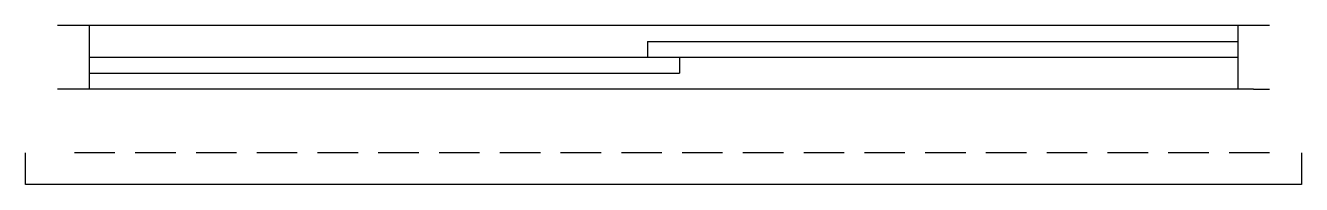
# Model space of a CAD drawing. Header units: millimetres. Extents: x 3512 to 3712, y 1106 to 1131.
import ezdxf

# ---------------------------------------------------------------- set-up
doc = ezdxf.new("R2010")
doc.units = ezdxf.units.MM
doc.linetypes.add('DASHED2', pattern=[9.525, 6.35, -3.175])

msp = doc.modelspace()

# ---------------------------------------------------------------- linework, layer by layer
for p, q in [((3707.11, 1131.33), (3517.11, 1131.33)), ((3522.11, 1131.33), (3522.11, 1121.33)), ((3702.11, 1131.33), (3702.11, 1121.33)), ((3609.61, 1128.83), (3702.11, 1128.83)), ((3609.61, 1128.83), (3609.61, 1126.33)), ((3522.11, 1126.33), (3702.11, 1126.33)), ((3614.61, 1126.33), (3614.61, 1123.83)), ((3522.11, 1123.83), (3614.61, 1123.83)), ((3519.61, 1121.33), (3517.11, 1121.33)), ((3704.61, 1121.33), (3519.61, 1121.33)), ((3704.61, 1121.33), (3707.11, 1121.33)), ((3512.11, 1106.33), (3512.11, 1111.33)), ((3712.11, 1111.33), (3712.11, 1106.33)), ((3712.11, 1106.33), (3512.11, 1106.33))]:
    msp.add_line(p, q)
at = {"linetype": 'DASHED2'}
msp.add_line((3707.11, 1111.33), (3517.11, 1111.33), dxfattribs=at)

doc.saveas('drawing.dxf')
